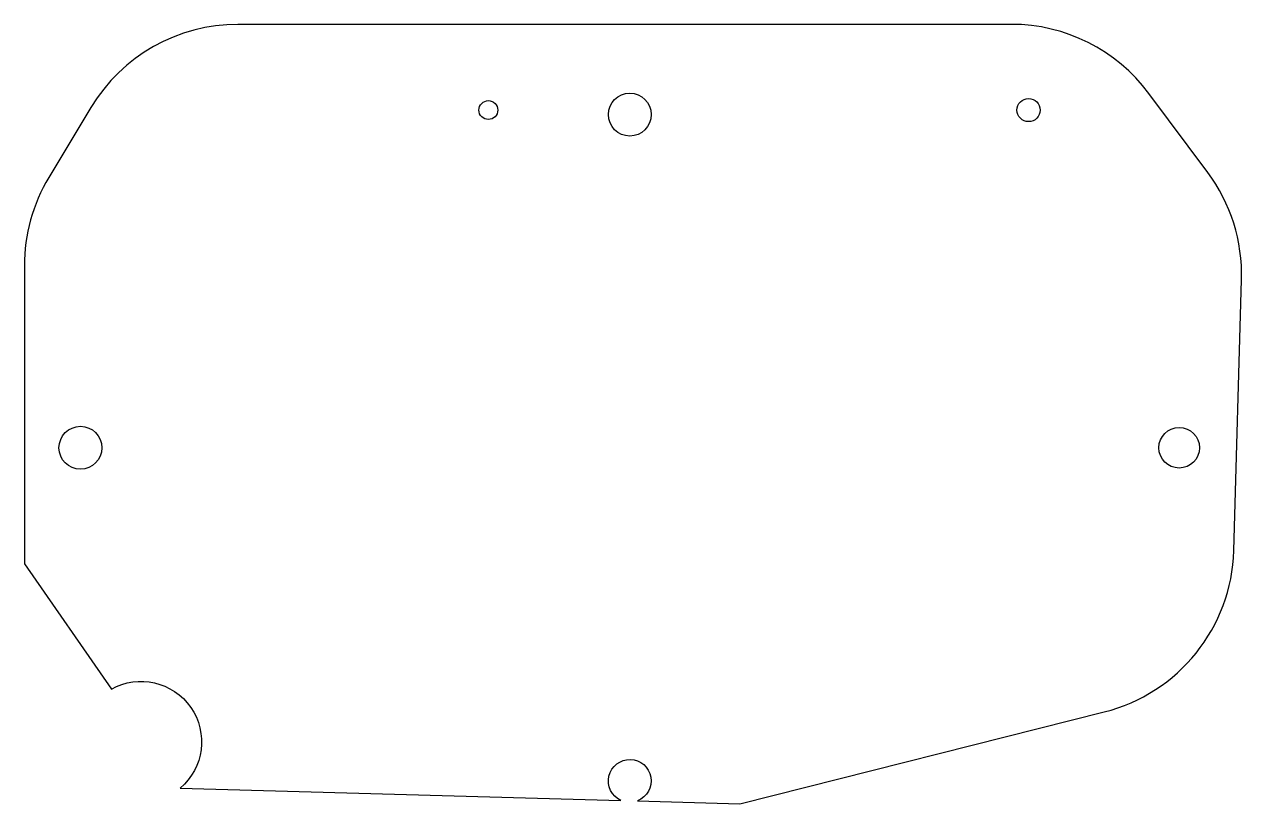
# Model space of a CAD drawing. Header units: millimetres. Extents: x -71 to 71, y 16 to 106.
import ezdxf

# ---------------------------------------------------------------- set-up
doc = ezdxf.new("R2010")
doc.units = ezdxf.units.MM
doc.layers.get('0').update_dxf_attribs({"linetype": 'CONTINUOUS'})

msp = doc.modelspace()

# ---------------------------------------------------------------- linework, layer by layer
msp.add_lwpolyline([(55.32, 26.31, 0.335716), (70.44, 45.13), (71.34, 76.71, 0.168823), (67.39, 89.24), (60.53, 98.45, 0.236932), (44.49, 106.5), (-45.7, 106.5, 0.263101), (-62.84, 96.81), (-67.75, 88.65, 0.136262), (-70.61, 78.34), (-70.61, 43.58), (-60.46, 28.98, -0.907093), (-52.43, 17.43), (-1.04, 16, -4.912192), (0.91, 15.95), (12.82, 15.61)], format="xyb", close=True)
for centre, radius in [((0, 95.97), 2.5), ((-16.5, 96.5), 1.1), ((46.5, 96.5), 1.35), ((-64.07, 57.12), 2.5), ((64.07, 57.12), 2.37)]:
    msp.add_circle(centre, radius)

doc.saveas('drawing.dxf')
